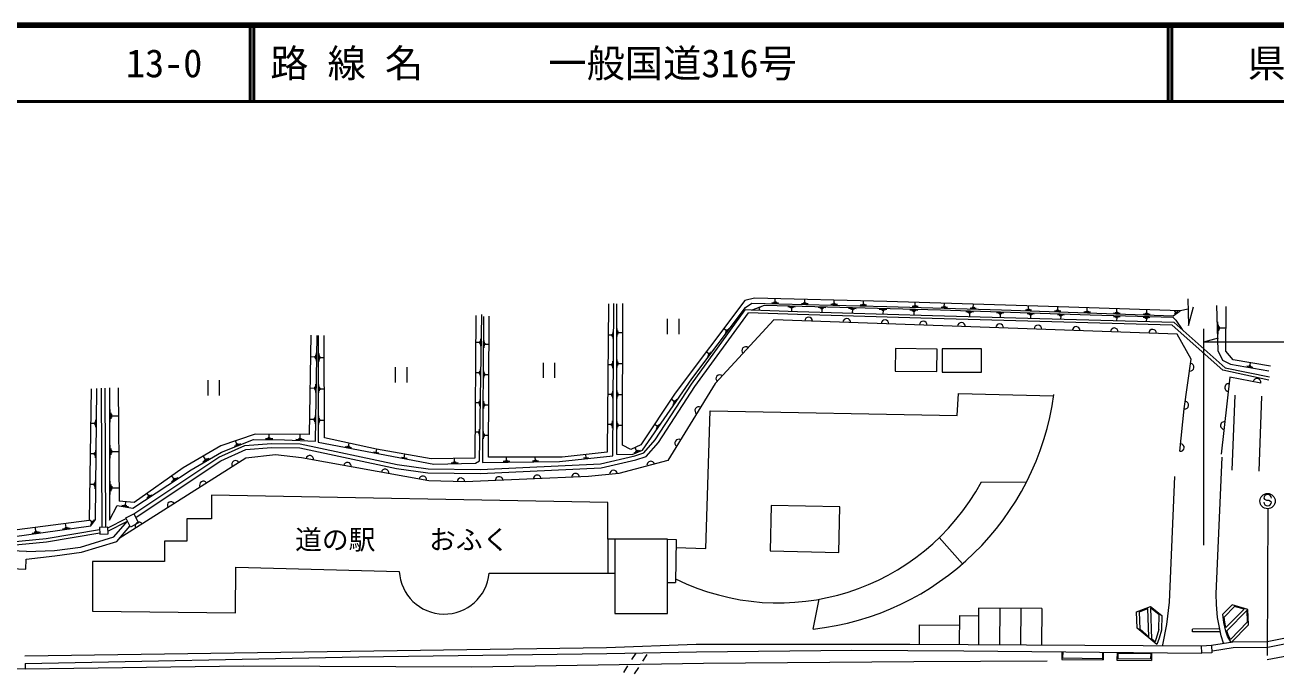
# Model space of a CAD drawing. Units: millimetres, scale not verified. Extents: x 40000 to 680000, y 20000 to 380000.
# Drawn here: x 148322 to 311852, y 295155 to 380000 of the extents above; entities that cross this region are included whole.
import ezdxf
from ezdxf.enums import TextEntityAlignment as Align

# ---------------------------------------------------------------- set-up
doc = ezdxf.new("R2010")
doc.units = ezdxf.units.MM
doc.header["$LTSCALE"] = 1000
for name, color, linetype, lineweight in [('M-BGD', 7, 'Continuous', 13), ('M-STR-HTXT', 7, 'Continuous', 13), ('M-STR-STRC', 7, 'Continuous', 13), ('M-TTL', 2, 'Continuous', 140), ('M-TTL-LINE', 7, 'Continuous', 50)]:
    doc.layers.add(name, color=color, linetype=linetype, lineweight=lineweight)
doc.layers.add('M-TTL-TXT', color=7, linetype='Continuous')
doc.styles.add('ＭＳ ゴシック', font='')
doc.styles.get('ＭＳ ゴシック').set_extended_font_data('MS Gothic')

msp = doc.modelspace()

# ---------------------------------------------------------------- linework, layer by layer
at = {"layer": 'M-BGD'}
for p, q in [((246827, 343639), (245952, 343660)), ((246609, 343703), (246172, 343713)), ((246501, 343764), (246283, 343769)), ((246392, 343766), (246403, 344233)), ((250679, 343547), (249819, 343568)), ((250465, 343610), (250035, 343620)), ((250359, 343670), (250144, 343675)), ((250252, 343672), (250262, 344131)), ((254517, 343456), (253671, 343476)), ((254307, 343517), (253884, 343527)), ((254202, 343576), (253991, 343581)), ((254096, 343579), (254107, 344030)), ((258134, 343425), (257718, 343435)), ((258031, 343483), (257823, 343488)), ((257927, 343486), (257938, 343929)), ((264692, 343299), (264705, 343731)), ((268493, 343183), (268506, 343611)), ((272286, 343068), (272299, 343491)), ((243286, 342738), (242481, 342756)), ((243973, 342984), (244521, 343142)), ((244247, 343063), (244353, 342697)), ((248035, 343203), (249008, 343176)), ((248277, 343131), (248763, 343118)), ((248396, 343063), (248640, 343056)), ((248518, 343060), (248504, 342541)), ((251996, 343093), (252991, 343065)), ((252243, 343019), (252740, 343005)), ((252366, 342949), (252614, 342943)), ((252490, 342946), (252475, 342415)), ((255984, 342981), (256991, 342953)), ((256234, 342907), (256737, 342893)), ((256358, 342837), (256610, 342830)), ((256484, 342833), (256469, 342296)), ((258340, 343365), (257509, 343385)), ((259984, 342870), (261003, 342842)), ((260237, 342795), (260746, 342781)), ((260362, 342723), (260617, 342716)), ((260490, 342720), (260474, 342176)), ((263996, 342758), (265027, 342729)), ((264252, 342682), (264768, 342668)), ((265095, 343178), (264284, 343203)), ((264379, 342610), (264637, 342603)), ((264893, 343239), (264488, 343251)), ((264508, 342606), (264492, 342056)), ((264794, 343296), (264591, 343302)), ((268891, 343064), (268089, 343088)), ((268692, 343124), (268291, 343136)), ((268594, 343180), (268393, 343186)), ((271292, 342536), (272302, 342502)), ((271543, 342460), (272047, 342443)), ((271666, 342388), (271919, 342380)), ((271793, 342384), (271775, 341846)), ((272680, 342950), (271886, 342974)), ((272483, 343009), (272086, 343021)), ((272385, 343065), (272187, 343071)), ((275316, 342400), (276294, 342368)), ((275558, 342327), (276047, 342311)), ((275679, 342258), (275923, 342250)), ((275801, 342254), (275783, 341732)), ((279897, 342713), (279093, 342741)), ((279698, 342774), (279296, 342788)), ((279308, 342266), (280254, 342234)), ((279599, 342831), (279398, 342838)), ((279499, 342834), (279514, 343263)), ((279543, 342195), (280016, 342179)), ((279659, 342128), (279895, 342120)), ((279777, 342124), (279760, 341619)), ((283733, 342578), (282906, 342607)), ((283528, 342641), (283115, 342655)), ((283427, 342699), (283220, 342707)), ((283270, 342133), (284181, 342102)), ((283323, 342703), (283339, 343144)), ((283496, 342065), (283951, 342049)), ((283608, 342000), (283835, 341992)), ((283722, 341996), (283705, 341510)), ((287596, 342442), (286744, 342472)), ((287385, 342507), (286959, 342522)), ((287280, 342567), (287067, 342575)), ((287174, 342571), (287190, 343025)), ((290602, 341906), (291478, 341883)), ((291484, 342305), (290606, 342336)), ((290819, 341842), (291257, 341830)), ((291267, 342372), (290828, 342387)), ((290927, 341781), (291146, 341775)), ((291159, 342434), (290940, 342442)), ((291037, 341778), (291024, 341311)), ((291049, 342438), (291066, 342906)), ((294476, 341802), (295353, 341778)), ((295399, 342168), (294495, 342199)), ((295175, 342236), (294723, 342252)), ((295064, 342300), (294838, 342308)), ((294951, 342304), (294968, 342786)), ((298820, 342386), (298601, 342674)), ((299036, 342550), (298604, 342222)), ((300353, 342836), (299335, 342652)), ((225739, 339272), (225738, 340335)), ((232271, 341599), (232271, 339599)), ((233771, 341599), (233771, 339599)), ((246197, 341462), (238561, 333115)), ((239982, 340046), (239640, 340304)), ((240310, 340303), (239826, 339661)), ((240146, 340175), (239904, 339854)), ((298916, 339599), (246197, 341462)), ((294694, 341737), (295133, 341725)), ((294802, 341676), (295021, 341670)), ((294912, 341673), (294899, 341205)), ((298272, 340752), (304912, 334860)), ((298538, 341105), (305205, 335190)), ((298749, 341433), (299576, 340184)), ((304290, 339598), (304233, 341187)), ((304381, 339999), (304353, 340793)), ((304480, 340201), (304466, 340599)), ((304473, 340400), (305321, 340431)), ((207743, 338602), (207739, 338363)), ((207808, 338720), (207801, 338243)), ((207875, 338958), (207861, 338004)), ((208330, 337806), (208336, 338772)), ((208396, 338047), (208399, 338530)), ((225038, 339467), (224566, 339470)), ((225039, 339577), (225037, 339356)), ((225098, 339687), (225095, 339245)), ((225159, 339908), (225153, 339024)), ((225810, 339538), (225809, 340069)), ((225880, 339670), (225880, 339936)), ((225880, 339803), (226447, 339804)), ((240043, 340127), (239922, 339966)), ((300779, 336331), (298916, 339599)), ((186381, 337134), (186363, 336043)), ((186754, 335999), (186758, 337042)), ((207741, 338483), (207232, 338490)), ((208461, 338167), (208463, 338409)), ((208462, 338288), (208977, 338285)), ((237695, 337006), (237355, 337262)), ((238021, 337261), (237540, 336622)), ((237858, 337134), (237618, 336814)), ((237756, 337086), (237635, 336926)), ((262114, 337716), (262071, 334759)), ((267543, 337639), (262114, 337716)), ((267501, 334682), (267543, 337639)), ((273377, 337659), (268201, 337659)), ((268201, 337659), (268201, 334604)), ((273377, 334604), (273377, 337659)), ((186227, 336591), (185645, 336600)), ((186229, 336727), (186225, 336454)), ((186304, 336862), (186295, 336317)), ((186825, 336259), (186826, 336781)), ((186895, 336389), (186895, 336650)), ((186895, 336520), (187451, 336518)), ((196726, 335260), (196726, 333260)), ((198226, 335260), (198226, 333260)), ((216039, 335852), (216039, 333852)), ((217539, 335852), (217539, 333852)), ((225009, 335583), (224529, 335586)), ((225010, 335695), (225008, 335470)), ((225071, 335807), (225068, 335357)), ((225132, 336032), (225126, 335132)), ((225741, 335222), (225740, 336276)), ((225811, 335485), (225811, 336013)), ((225881, 335617), (225881, 335881)), ((225881, 335749), (226443, 335749)), ((299856, 329811), (300779, 336331)), ((308828, 335240), (308025, 335378)), ((308636, 335328), (308235, 335397)), ((308545, 335399), (308344, 335433)), ((308445, 335416), (308518, 335845)), ((207690, 334529), (207205, 334536)), ((207692, 334642), (207689, 334415)), ((207754, 334755), (207748, 334301)), ((207818, 334982), (207805, 334072)), ((208307, 333835), (208313, 334804)), ((208373, 334077), (208376, 334561)), ((208438, 334198), (208440, 334440)), ((208439, 334319), (208956, 334316)), ((262071, 334759), (267501, 334682)), ((268201, 334604), (273377, 334604)), ((305810, 333976), (304688, 323875)), ((310896, 333556), (304912, 334860)), ((305205, 335190), (310989, 334000)), ((309861, 333197), (305810, 333976)), ((158419, 314309), (158328, 332519)), ((158886, 314327), (158795, 332521)), ((160517, 332568), (160634, 317766)), ((172199, 333562), (172199, 331562)), ((173699, 333562), (173699, 331562)), ((186161, 332500), (185580, 332509)), ((186163, 332636), (186159, 332364)), ((186238, 332772), (186230, 332226)), ((186315, 333043), (186298, 331952)), ((186742, 331904), (186746, 332981)), ((186815, 332173), (186817, 332712)), ((186887, 332307), (186888, 332577)), ((186888, 332442), (187462, 332440)), ((225106, 332140), (225099, 331224)), ((225743, 331180), (225742, 332226)), ((238561, 333115), (232352, 323049)), ((207640, 330620), (207178, 330626)), ((207641, 330728), (207638, 330511)), ((207701, 330835), (207694, 330402)), ((207761, 331051), (207749, 330185)), ((208283, 329860), (208289, 330833)), ((208350, 330103), (208353, 330590)), ((208415, 330224), (208417, 330468)), ((208416, 330346), (208935, 330343)), ((224981, 331683), (224492, 331686)), ((224981, 331797), (224980, 331568)), ((225043, 331911), (225040, 331453)), ((225812, 331442), (225812, 331965)), ((225882, 331572), (225882, 331834)), ((225882, 331703), (226440, 331703)), ((233178, 330783), (232771, 331066)), ((233545, 331095), (233016, 330331)), ((233362, 330939), (233097, 330557)), ((233245, 330879), (233112, 330688)), ((306460, 331610), (306099, 321782)), ((309958, 331481), (309597, 321653)), ((159469, 328097), (159471, 329712)), ((159577, 328501), (159578, 329308)), ((159685, 328703), (159685, 329106)), ((159685, 328904), (160546, 328903)), ((186250, 328953), (186232, 327862)), ((186730, 327774), (186734, 328886)), ((299305, 324268), (299856, 329811)), ((157417, 327901), (156895, 327906)), ((157418, 328023), (157416, 327778)), ((157484, 328145), (157480, 327655)), ((157552, 328389), (157543, 327410)), ((186096, 328410), (185514, 328419)), ((186098, 328546), (186094, 328274)), ((186173, 328681), (186164, 328136)), ((186805, 328052), (186807, 328608)), ((186880, 328191), (186881, 328469)), ((186880, 328330), (187474, 328328)), ((207705, 327164), (207694, 326342)), ((224952, 327767), (224455, 327771)), ((224952, 327884), (224951, 327651)), ((225015, 328000), (225012, 327534)), ((225079, 328232), (225073, 327301)), ((225744, 327147), (225744, 328184)), ((225813, 327406), (225813, 327925)), ((225883, 327536), (225882, 327795)), ((225882, 327666), (226436, 327666)), ((230956, 327543), (230600, 327789)), ((231275, 327815), (230814, 327148)), ((231116, 327679), (230885, 327345)), ((231014, 327626), (230898, 327459)), ((176026, 325190), (175850, 325642)), ((180696, 325878), (179752, 325886)), ((180460, 325943), (179988, 325947)), ((180343, 326007), (180107, 326009)), ((180225, 326008), (180229, 326511)), ((184809, 325753), (183737, 325800)), ((184544, 325836), (184008, 325859)), ((184413, 325913), (184145, 325925)), ((184279, 325919), (184304, 326491)), ((207590, 326755), (207152, 326761)), ((207591, 326857), (207588, 326652)), ((207648, 326959), (207642, 326548)), ((208260, 325882), (208266, 326859)), ((208326, 326126), (208329, 326614)), ((208392, 326248), (208394, 326492)), ((208393, 326370), (208914, 326367)), ((157374, 323922), (156833, 323928)), ((157375, 324049), (157373, 323796)), ((157444, 324175), (157439, 323668)), ((157514, 324428), (157504, 323414)), ((159465, 323390), (159466, 325066)), ((159577, 323809), (159578, 324647)), ((159689, 324018), (159689, 324437)), ((159689, 324228), (160583, 324227)), ((176495, 325242), (175646, 324911)), ((176260, 325216), (175836, 325050)), ((176132, 325231), (175920, 325148)), ((181065, 323804), (177168, 323382)), ((184461, 323409), (181065, 323804)), ((191007, 324719), (190194, 324873)), ((190814, 324811), (190407, 324889)), ((190723, 324885), (190519, 324924)), ((190621, 324904), (190704, 325338)), ((194558, 324042), (193884, 324170)), ((194221, 324106), (194307, 324556)), ((197897, 323406), (197990, 323892)), ((221662, 323396), (221615, 323840)), ((228738, 324390), (227907, 324046)), ((228507, 324359), (228092, 324188)), ((228277, 324329), (228093, 324772)), ((228380, 324372), (228173, 324286)), ((177168, 323382), (160612, 312852)), ((172407, 323336), (171560, 322835)), ((171916, 323199), (171649, 323650)), ((172162, 323267), (171738, 323017)), ((172022, 323261), (171811, 323136)), ((201128, 320394), (184461, 323409)), ((198262, 323337), (197533, 323475)), ((204927, 322756), (204042, 322731)), ((204704, 322808), (204261, 322796)), ((204591, 322864), (204370, 322858)), ((204481, 322861), (204468, 323333)), ((211681, 322940), (210842, 322928)), ((211471, 322993), (211051, 322987)), ((211365, 323047), (211155, 323044)), ((211260, 323046), (211254, 323493)), ((215426, 322990), (214650, 322980)), ((215232, 323039), (214843, 323034)), ((215134, 323090), (214940, 323087)), ((215037, 323088), (215031, 323503)), ((221995, 323431), (221328, 323360)), ((232352, 323049), (225967, 321374)), ((304039, 305623), (304831, 323517)), ((168293, 320793), (167478, 320258)), ((167814, 320634), (167529, 321069)), ((168054, 320713), (167646, 320446)), ((167916, 320701), (167713, 320567)), ((221965, 320952), (205868, 320262)), ((225967, 321374), (221965, 320952)), ((297925, 304560), (298608, 320990)), ((157330, 319909), (156771, 319914)), ((157332, 320040), (157329, 319778)), ((157403, 320171), (157398, 319646)), ((157475, 320432), (157465, 319383)), ((159460, 318619), (159462, 320358)), ((159576, 319053), (159577, 319923)), ((159692, 319271), (159693, 319706)), ((159693, 319488), (160621, 319487)), ((205868, 320262), (201128, 320394)), ((273366, 320285), (279237, 320249)), ((161438, 317217), (161520, 317678)), ((164881, 318553), (164244, 318135)), ((164507, 318429), (164284, 318769)), ((164694, 318491), (164376, 318282)), ((164587, 318481), (164427, 318377)), ((161850, 317025), (160985, 317178)), ((161644, 317121), (161212, 317198)), ((161546, 317198), (161330, 317236)), ((161484, 315580), (162537, 316113)), ((162537, 316113), (163153, 314896)), ((245854, 317181), (245725, 311247)), ((254825, 316987), (245854, 317181)), ((254696, 311052), (254825, 316987)), ((149752, 313752), (149674, 314311)), ((154209, 314230), (153231, 314094)), ((153955, 314262), (153466, 314194)), ((153824, 314310), (153579, 314276)), ((153702, 314293), (153629, 314814)), ((157048, 315059), (156699, 315309)), ((157370, 315324), (156901, 314669)), ((157209, 315191), (156974, 314864)), ((157107, 315141), (156989, 314977)), ((159146, 314337), (158069, 314296)), ((158069, 314296), (158103, 313419)), ((159180, 313460), (159146, 314337)), ((159149, 314248), (161534, 315482)), ((159166, 313820), (161712, 315138)), ((162100, 314363), (161484, 315580)), ((163153, 314896), (162100, 314363)), ((150294, 313686), (149248, 313540)), ((150023, 313719), (149500, 313646)), ((149882, 313771), (149621, 313734)), ((158103, 313419), (159180, 313460)), ((224525, 312759), (224527, 308334)), ((225421, 312759), (225423, 308334)), ((270865, 309550), (267827, 312979)), ((148534, 311190), (146608, 311277)), ((245725, 311247), (254696, 311052)), ((148429, 308855), (148488, 310163)), ((146503, 308942), (148429, 308855)), ((232314, 307132), (233366, 307132)), ((251334, 301030), (252128, 304930)), ((297563, 301628), (297925, 304560)), ((304092, 304228), (304039, 305623)), ((304224, 302538), (304092, 304228)), ((304913, 302962), (306112, 304180)), ((308178, 303606), (306112, 304180)), ((270479, 302784), (270458, 299034)), ((270479, 302784), (272979, 302770)), ((272985, 303770), (272958, 299020)), ((281235, 303724), (272985, 303770)), ((275735, 303755), (275708, 299005)), ((278485, 303740), (278458, 298990)), ((281235, 303724), (281208, 298974)), ((293623, 303270), (295465, 303997)), ((293702, 301166), (293623, 303270)), ((293998, 303283), (295107, 303721)), ((294084, 301007), (293998, 303283)), ((295246, 300026), (295107, 303721)), ((295465, 303997), (296920, 302822)), ((295634, 299699), (295478, 303825)), ((295478, 303825), (296548, 302962)), ((296548, 302962), (296503, 300888)), ((296920, 302822), (296878, 300880)), ((304706, 300123), (304224, 302538)), ((305035, 301888), (304913, 302962)), ((305069, 302586), (306435, 303974)), ((305146, 301908), (305069, 302586)), ((305307, 301225), (307675, 303629)), ((305408, 300793), (308070, 303497)), ((307675, 303629), (306435, 303974)), ((308141, 301965), (308070, 303497)), ((308273, 301564), (308178, 303606)), ((265258, 299064), (265272, 301564)), ((265272, 301564), (270472, 301534)), ((296270, 298999), (293702, 301166)), ((295246, 300026), (294084, 301007)), ((296519, 300986), (296038, 299358)), ((297082, 298965), (297563, 301628)), ((304522, 301042), (300949, 301030)), ((300950, 300655), (300949, 301030)), ((305300, 300762), (305035, 301888)), ((305307, 301225), (305146, 301908)), ((305891, 299680), (308141, 301965)), ((305995, 299252), (308273, 301564)), ((296038, 299358), (295634, 299699)), ((296574, 299848), (296270, 298999)), ((296878, 300880), (296574, 299848)), ((304597, 300667), (300950, 300655)), ((304995, 299170), (304706, 300123)), ((305525, 300117), (305300, 300762)), ((305628, 300163), (305408, 300793)), ((305995, 299252), (305525, 300117)), ((305891, 299680), (305628, 300163)), ((228152, 297894), (227614, 297051)), ((229092, 296840), (229631, 297683)), ((283874, 298052), (283863, 297052)), ((283974, 298051), (283966, 297251)), ((289174, 297995), (289163, 296995)), ((289274, 297994), (289263, 296994)), ((291074, 297975), (291063, 296975)), ((291074, 297975), (295573, 297927)), ((291173, 297874), (291165, 297174)), ((291173, 297874), (295472, 297828)), ((295472, 297828), (295465, 297128)), ((295573, 297927), (295563, 296927)), ((297028, 298885), (297082, 298965)), ((302126, 298857), (303413, 298915)), ((302171, 297865), (302126, 298857)), ((303458, 297923), (302171, 297865)), ((303413, 298915), (303458, 297923)), ((148326, 296516), (148331, 295825)), ((227076, 296209), (226537, 295366)), ((228016, 295155), (228554, 295998)), ((283863, 297052), (289263, 296994)), ((283866, 297252), (289165, 297195)), ((291063, 296975), (295563, 296927)), ((291065, 297175), (295565, 297127)), ((148331, 295825), (145206, 295802))]:
    msp.add_line(p, q, dxfattribs=at)
for points in [[(208254, 341873), (208142, 322792), (218197, 322927), (225148, 323665), (225284, 343592)], [(224605, 343557), (224420, 324141), (218541, 323511), (208898, 323488), (208996, 341954)], [(225637, 343566), (225646, 323892), (227682, 323845), (229039, 324407), (235489, 333730), (242518, 343071), (243324, 343622), (261000, 343202), (275976, 342751), (298426, 341961), (299335, 342652)], [(299335, 342652), (282112, 343181), (261000, 343848), (243671, 344305), (242407, 343989), (233297, 331860), (228821, 325101), (227504, 324505), (226433, 325066), (226451, 343603)], [(300320, 344216), (300402, 340717), (301069, 343175)], [(67893, 341984), (94091, 341292), (99526, 338921), (101742, 337624), (105808, 334606), (111532, 330415), (117759, 325884), (123913, 323086), (127635, 319620), (131126, 317002), (135036, 314888), (139055, 313118), (142117, 312091), (146158, 311947), (151136, 312425), (158095, 313627)], [(67904, 342418), (94187, 341724), (99724, 339309), (101982, 337987), (106066, 334956), (111789, 330767), (117979, 326261), (124158, 323453), (127914, 319954), (131361, 317370), (135227, 315279), (139212, 313523), (142196, 312523), (146145, 312382), (151078, 312856), (158078, 314066)], [(162537, 316113), (173677, 323485), (177064, 325012), (180522, 325293), (184296, 325241), (196970, 322537), (201025, 321976), (207870, 321906), (223546, 322625), (228039, 323696), (229233, 324047), (230690, 325750), (235447, 333034), (242481, 342756)], [(162835, 315663), (173938, 323011), (177201, 324482), (180541, 324753), (184236, 324702), (196876, 322006), (200985, 321437), (207880, 321366), (223621, 322089), (228178, 323174), (229539, 323575), (231122, 325425), (235891, 332728), (242884, 342392)], [(186664, 339424), (186624, 325452), (201766, 322567), (207208, 322719), (207746, 323035), (208021, 342137)], [(207256, 342012), (207129, 323387), (201432, 323272), (194255, 324565), (187480, 326039), (187444, 339421)], [(298272, 340752), (280963, 341225), (266920, 341623), (249312, 342149), (242884, 342392)], [(243286, 342738), (245009, 343387), (268000, 342747), (287573, 342088), (298386, 341796), (298749, 341433)], [(298538, 341105), (280973, 341585), (266931, 341983), (249325, 342510), (243286, 342738)], [(304056, 343311), (304267, 337466), (304863, 336167), (305900, 335641), (310919, 334780)], [(311130, 335412), (306250, 336220), (305302, 337378), (305337, 343206)], [(160375, 317184), (162426, 316822), (170059, 321832), (174009, 324167), (178204, 325799), (182241, 325764), (186296, 325589), (186517, 339404)], [(185690, 339451), (185484, 326485), (178386, 326520), (173935, 324980), (168985, 322101), (162596, 317572), (160634, 317766)], [(136430, 334840), (136222, 315795), (137007, 315139), (141943, 313313), (146650, 313077), (156906, 314505), (157527, 315371), (157692, 332485)], [(156966, 332454), (156697, 315205), (147301, 314009), (143790, 313763), (141327, 314284), (137559, 315489), (136938, 316437), (137131, 334849)], [(159373, 332573), (159357, 315253), (160375, 317184)], [(270178, 328927), (270349, 331843), (282789, 331502)], [(233420, 311680), (237331, 311556), (237902, 329563), (270178, 328927)], [(209011, 308327), (225423, 308334), (225426, 303048), (232316, 303051), (232312, 312762), (224525, 312759), (224523, 317565), (172695, 318524), (172696, 315451), (169494, 315449), (169495, 312532), (166575, 312530), (166576, 309878), (157145, 309874), (157148, 303357)], [(148488, 310163), (152218, 310621), (155713, 311090), (160303, 312496), (162036, 314490)], [(148534, 311190), (152164, 311291), (155569, 311747), (159922, 313081), (161709, 315136)], [(232312, 312762), (233432, 312749), (233366, 307132)], [(157148, 303357), (175829, 303153), (175895, 309109), (197243, 308575)], [(303413, 298915), (306207, 299365), (310701, 299417), (325085, 302272), (328627, 302167), (331793, 301907), (341009, 301986), (360878, 298800), (397023, 298070)], [(303533, 298175), (306271, 298616), (310779, 298668), (325148, 301520), (328585, 301418), (331766, 301157), (340952, 301236), (360811, 298052), (397020, 297320)], [(310703, 297050), (325343, 299789), (340561, 299657), (360000, 296524)], [(148318, 297516), (224316, 298632), (236066, 299041), (264000, 299071), (302126, 298857)], [(148326, 296516), (191960, 297406), (224357, 297824), (236084, 298041), (256399, 298272), (271027, 298190), (302121, 297857)], [(148331, 295825), (176929, 296235), (206748, 296077), (237001, 296590), (264529, 296788), (281946, 296867)]]:
    msp.add_lwpolyline(points, dxfattribs=at)
for centre, radius, start, end in [((250751, 341301), 500, 357.97705, 177.97705), ((255748, 341124), 500, 357.97705, 177.97705), ((260745, 340948), 500, 357.97705, 177.97705), ((265742, 340771), 500, 357.97705, 177.97705), ((270738, 340595), 500, 357.97705, 177.97705), ((275735, 340418), 500, 357.97705, 177.97705), ((280732, 340242), 500, 357.97705, 177.97705), ((285729, 340065), 500, 357.97705, 177.97705), ((290726, 339889), 500, 357.97705, 177.97705), ((295723, 339712), 500, 357.97705, 177.97705), ((242523, 337446), 500, 47.5469, 227.5469), ((300627, 335256), 500, 261.94096, 81.94096), ((239148, 333757), 500, 47.5469, 227.5469), ((309370, 333292), 500, 349.11738, 169.11738), ((305658, 332610), 500, 83.66336, 263.66336), ((247505, 336453), 35629, 276.16931, 352.34559), ((299926, 330306), 500, 261.94096, 81.94096), ((236393, 329599), 500, 58.33348, 238.33348), ((305106, 327640), 500, 83.66336, 263.66336), ((233768, 325344), 500, 58.33348, 238.33348), ((299354, 324766), 500, 264.32177, 84.32177), ((175861, 322551), 500, 32.45851, 212.45851), ((185556, 323211), 500, 349.74694, 169.74694), ((190476, 322321), 500, 349.74694, 169.74694), ((230124, 322464), 500, 14.7014, 194.7014), ((195396, 321431), 500, 349.74694, 169.74694), ((200317, 320541), 500, 349.74694, 169.74694), ((205302, 320278), 500, 358.40886, 178.40886), ((210298, 320452), 500, 2.45464, 182.45464), ((215293, 320666), 500, 2.45464, 182.45464), ((220288, 320880), 500, 2.45464, 182.45464), ((225269, 321300), 500, 6.00901, 186.00901), ((171643, 319868), 500, 32.45851, 212.45851), ((246790, 334677), 30223, 243.64223, 331.5629), ((167424, 317184), 500, 32.45851, 212.45851), ((163205, 314501), 500, 32.45851, 212.45851), ((203136, 308890), 5902, 183.06379, 354.52358)]:
    msp.add_arc(centre, radius, start, end, dxfattribs=at)
at = {"layer": 'M-STR-HTXT'}
for p, q in [((302414, 311984), (302414, 340284)), ((302414, 338578), (304346, 339096)), ((302414, 338578), (448324, 338578))]:
    msp.add_line(p, q, dxfattribs=at)
at = {"layer": 'M-STR-STRC'}
for p, q in [((310252, 318131), (310359, 317995)), ((310359, 317995), (310605, 317886)), ((310605, 317886), (310906, 317886)), ((310906, 317886), (311152, 317748)), ((311152, 317748), (311252, 317631)), ((310786, 316756), (310691, 297567))]:
    msp.add_line(p, q, dxfattribs=at)
msp.add_circle((310752, 317756), 1000, dxfattribs=at)
for centre, start, end in [((310752, 318131), 0, 180), ((310752, 317631), 180, 0)]:
    msp.add_arc(centre, 500, start, end, dxfattribs=at)
at = {"layer": 'M-TTL'}
msp.add_line((680000, 380000), (40000, 380000), dxfattribs=at)
at = {"layer": 'M-TTL-LINE'}
for p, q in [((177750, 380000), (177750, 370000)), ((178250, 380000), (178250, 370000)), ((297750, 380000), (297750, 370000)), ((298250, 380000), (298250, 370000)), ((40000, 370000), (680000, 370000))]:
    msp.add_line(p, q, dxfattribs=at)

# ---------------------------------------------------------------- texts
at = {"layer": 'M-BGD', "style": 'ＭＳ ゴシック'}
msp.add_text('道の駅\u3000\u3000おふく', height=2566, dxfattribs=at).set_placement((197631, 312720), align=Align.MIDDLE_CENTER)
at = {"layer": 'M-TTL-TXT', "style": 'ＭＳ ゴシック'}
for s, p in [('13-0', (161521, 375000)), ('路 線 名', (180380, 375000)), ('一般国道316号', (216734, 375000))]:
    msp.add_text(s, height=3666, dxfattribs=at).set_placement(p, align=Align.MIDDLE_LEFT)
msp.add_text('県\u3000名', height=3666, dxfattribs=at).set_placement((315625, 375000), align=Align.MIDDLE_CENTER)

doc.saveas('drawing.dxf')
